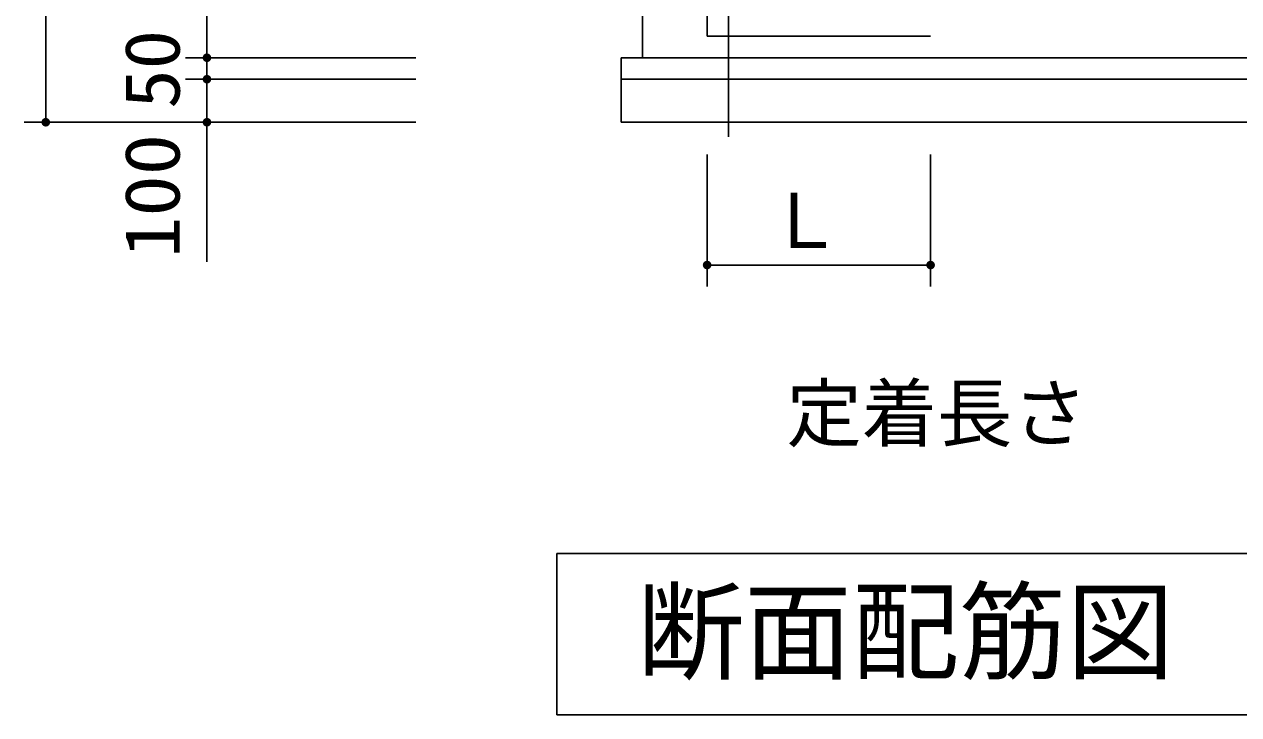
# Model space of a CAD drawing. Units: millimetres, scale not verified. Extents: x -14850 to 14850, y -10500 to 10500.
# Drawn here: x -1892 to 933, y -2389 to -784 of the extents above; entities that cross this region are included whole.
import ezdxf
from ezdxf.enums import TextEntityAlignment as Align

# ---------------------------------------------------------------- set-up
doc = ezdxf.new("R2010")
doc.units = ezdxf.units.MM
doc.header["$LTSCALE"] = 50
doc.linetypes.add('CHAIN2', pattern=[12, 9, -1, 1, -1])
doc.layers.add('0-1_機器', color=3, linetype='Continuous', lineweight=25)
doc.layers.add('0-4_製作', color=5, linetype='Continuous', lineweight=25)
doc.styles.add('ＭＳ ゴシック', font='')
doc.styles.get('ＭＳ ゴシック').set_extended_font_data('MS Gothic')

msp = doc.modelspace()

# ---------------------------------------------------------------- linework, layer by layer
at = {"layer": '0-1_機器', "color": 2, "linetype": 'CHAIN2'}
msp.add_line((-253.39, 1655.27), (-253.39, -1045.46), dxfattribs=at)
at = {"layer": '0-1_機器'}
for p, q in [((-303.39, -811.87), (-303.39, 1568.13)), ((-303.39, -811.87), (216.61, -811.87)), ((-653.39, -2014.1), (2546.62, -2014.1)), ((-653.39, -2389.1), (-653.39, -2014.1)), ((-653.39, -2389.1), (2546.62, -2389.1))]:
    msp.add_line(p, q, dxfattribs=at)
at = {"layer": '0-1_機器', "color": 2}
for p, q in [((-453.39, -661.87), (-453.39, -861.87)), ((-503.39, -861.87), (2396.61, -861.87)), ((-503.39, -861.87), (-503.39, -1011.87)), ((-503.39, -911.87), (2396.61, -911.87)), ((-503.39, -1011.87), (2396.61, -1011.87))]:
    msp.add_line(p, q, dxfattribs=at)
at = {"layer": '0-4_製作', "color": 2}
for p, q in [((-1842.05, 1618.14), (-1842.05, -1011.87)), ((-1467.05, -661.87), (-1467.05, -861.87)), ((-1517.05, -861.87), (-980.95, -861.87)), ((-1467.05, -861.87), (-1467.05, -911.87)), ((-1517.05, -911.87), (-980.95, -911.87)), ((-1467.05, -911.87), (-1467.05, -1011.87)), ((-1892.05, -1011.87), (-980.95, -1011.87)), ((-1467.05, -1011.87), (-1467.05, -1336)), ((-303.39, -1393.82), (-303.39, -1087.23)), ((216.61, -1393.82), (216.61, -1087.23)), ((-303.39, -1343.82), (216.61, -1343.82))]:
    msp.add_line(p, q, dxfattribs=at)
at = {"layer": '0-4_製作'}
for points in [[(-1477.04, -861.24), (-1467.05, -861.87), (-1477.05, -861.87)], [(-1477.05, -861.87), (-1472.41, -870.31), (-1476.98, -863.12)], [(-1477.05, -861.87), (-1471.31, -870.91), (-1472.41, -870.31)], [(-1467.05, -861.87), (-1471.31, -870.91), (-1477.05, -861.87)], [(-1476.88, -859.99), (-1467.05, -861.87), (-1477.04, -861.24)], [(-1476.98, -863.12), (-1473.43, -869.57), (-1476.74, -864.35)], [(-1476.98, -863.12), (-1472.41, -870.31), (-1473.43, -869.57)], [(-1476.57, -858.78), (-1467.05, -861.87), (-1476.88, -859.99)], [(-1476.74, -864.35), (-1474.34, -868.71), (-1476.35, -865.55)], [(-1476.74, -864.35), (-1473.43, -869.57), (-1474.34, -868.71)], [(-1476.1, -857.61), (-1467.05, -861.87), (-1476.57, -858.78)], [(-1476.35, -865.55), (-1475.14, -867.74), (-1475.82, -866.68)], [(-1476.35, -865.55), (-1474.34, -868.71), (-1475.14, -867.74)], [(-1475.5, -856.51), (-1467.05, -861.87), (-1476.1, -857.61)], [(-1474.76, -855.49), (-1467.05, -861.87), (-1475.5, -856.51)], [(-1473.9, -854.58), (-1467.05, -861.87), (-1474.76, -855.49)], [(-1472.93, -853.78), (-1467.05, -861.87), (-1473.9, -854.58)], [(-1471.87, -853.1), (-1467.05, -861.87), (-1472.93, -853.78)], [(-1471.87, -853.1), (-1467.05, -851.87), (-1467.05, -861.87)], [(-1470.74, -852.57), (-1467.05, -851.87), (-1471.87, -853.1)], [(-1467.05, -861.87), (-1470.14, -871.38), (-1471.31, -870.91)], [(-1469.54, -852.18), (-1467.05, -851.87), (-1470.74, -852.57)], [(-1467.05, -861.87), (-1468.93, -871.69), (-1470.14, -871.38)], [(-1468.31, -851.94), (-1467.05, -851.87), (-1469.54, -852.18)], [(-1467.05, -861.87), (-1467.68, -871.85), (-1468.93, -871.69)], [(-1467.05, -861.87), (-1467.05, -871.87), (-1467.68, -871.85)], [(-1467.05, -851.87), (-1457.05, -861.87), (-1467.05, -861.87)], [(-1466.43, -851.89), (-1457.05, -861.87), (-1467.05, -851.87)], [(-1467.05, -861.87), (-1465.8, -871.79), (-1467.05, -871.87)], [(-1467.05, -861.87), (-1464.57, -871.55), (-1465.8, -871.79)], [(-1467.05, -861.87), (-1463.37, -871.16), (-1464.57, -871.55)], [(-1467.05, -861.87), (-1462.24, -870.63), (-1463.37, -871.16)], [(-1467.05, -861.87), (-1461.18, -869.96), (-1462.24, -870.63)], [(-1457.05, -861.87), (-1461.18, -869.96), (-1467.05, -861.87)], [(-1465.18, -852.04), (-1457.05, -861.87), (-1466.43, -851.89)], [(-1463.96, -852.36), (-1457.05, -861.87), (-1465.18, -852.04)], [(-1462.8, -852.82), (-1457.05, -861.87), (-1463.96, -852.36)], [(-1461.7, -853.42), (-1457.05, -861.87), (-1462.8, -852.82)], [(-1461.7, -853.42), (-1457.13, -860.61), (-1457.05, -861.87)], [(-1460.68, -854.16), (-1457.13, -860.61), (-1461.7, -853.42)], [(-1457.05, -861.87), (-1460.21, -869.16), (-1461.18, -869.96)], [(-1460.68, -854.16), (-1457.37, -859.38), (-1457.13, -860.61)], [(-1459.77, -855.02), (-1457.37, -859.38), (-1460.68, -854.16)], [(-1457.05, -861.87), (-1459.35, -868.24), (-1460.21, -869.16)], [(-1459.77, -855.02), (-1457.76, -858.18), (-1457.37, -859.38)], [(-1458.96, -855.99), (-1457.76, -858.18), (-1459.77, -855.02)], [(-1457.05, -861.87), (-1458.61, -867.22), (-1459.35, -868.24)], [(-1458.96, -855.99), (-1458.29, -857.05), (-1457.76, -858.18)], [(-1457.05, -861.87), (-1458.01, -866.12), (-1458.61, -867.22)], [(-1457.05, -861.87), (-1457.54, -864.96), (-1458.01, -866.12)], [(-1457.05, -861.87), (-1457.23, -863.74), (-1457.54, -864.96)], [(-1457.05, -861.87), (-1457.07, -862.49), (-1457.23, -863.74)], [(-1472.93, -903.78), (-1467.05, -911.87), (-1473.9, -904.58)], [(-1471.87, -903.1), (-1467.05, -911.87), (-1472.93, -903.78)], [(-1471.87, -903.1), (-1467.05, -901.87), (-1467.05, -911.87)], [(-1470.74, -902.57), (-1467.05, -901.87), (-1471.87, -903.1)], [(-1469.54, -902.18), (-1467.05, -901.87), (-1470.74, -902.57)], [(-1468.31, -901.94), (-1467.05, -901.87), (-1469.54, -902.18)], [(-1467.05, -901.87), (-1457.05, -911.87), (-1467.05, -911.87)], [(-1466.43, -901.89), (-1457.05, -911.87), (-1467.05, -901.87)], [(-1465.18, -902.04), (-1457.05, -911.87), (-1466.43, -901.89)], [(-1463.96, -902.36), (-1457.05, -911.87), (-1465.18, -902.04)], [(-1462.8, -902.82), (-1457.05, -911.87), (-1463.96, -902.36)], [(-1461.7, -903.42), (-1457.05, -911.87), (-1462.8, -902.82)], [(-1461.7, -903.42), (-1457.13, -910.61), (-1457.05, -911.87)], [(-1460.68, -904.16), (-1457.13, -910.61), (-1461.7, -903.42)], [(-1460.68, -904.16), (-1457.37, -909.38), (-1457.13, -910.61)], [(-1459.77, -905.02), (-1457.37, -909.38), (-1460.68, -904.16)], [(-1477.04, -911.24), (-1467.05, -911.87), (-1477.05, -911.87)], [(-1477.05, -911.87), (-1472.41, -920.31), (-1476.98, -913.12)], [(-1477.05, -911.87), (-1471.31, -920.91), (-1472.41, -920.31)], [(-1467.05, -911.87), (-1471.31, -920.91), (-1477.05, -911.87)], [(-1476.88, -909.99), (-1467.05, -911.87), (-1477.04, -911.24)], [(-1476.98, -913.12), (-1473.43, -919.57), (-1476.74, -914.35)], [(-1476.98, -913.12), (-1472.41, -920.31), (-1473.43, -919.57)], [(-1476.57, -908.78), (-1467.05, -911.87), (-1476.88, -909.99)], [(-1476.74, -914.35), (-1474.34, -918.71), (-1476.35, -915.55)], [(-1476.74, -914.35), (-1473.43, -919.57), (-1474.34, -918.71)], [(-1476.1, -907.61), (-1467.05, -911.87), (-1476.57, -908.78)], [(-1476.35, -915.55), (-1475.14, -917.74), (-1475.82, -916.68)], [(-1476.35, -915.55), (-1474.34, -918.71), (-1475.14, -917.74)], [(-1475.5, -906.51), (-1467.05, -911.87), (-1476.1, -907.61)], [(-1474.76, -905.49), (-1467.05, -911.87), (-1475.5, -906.51)], [(-1473.9, -904.58), (-1467.05, -911.87), (-1474.76, -905.49)], [(-1467.05, -911.87), (-1470.14, -921.38), (-1471.31, -920.91)], [(-1467.05, -911.87), (-1468.93, -921.69), (-1470.14, -921.38)], [(-1467.05, -911.87), (-1467.68, -921.85), (-1468.93, -921.69)], [(-1467.05, -911.87), (-1467.05, -921.87), (-1467.68, -921.85)], [(-1467.05, -911.87), (-1465.8, -921.79), (-1467.05, -921.87)], [(-1467.05, -911.87), (-1464.57, -921.55), (-1465.8, -921.79)], [(-1467.05, -911.87), (-1463.37, -921.16), (-1464.57, -921.55)], [(-1467.05, -911.87), (-1462.24, -920.63), (-1463.37, -921.16)], [(-1467.05, -911.87), (-1461.18, -919.96), (-1462.24, -920.63)], [(-1457.05, -911.87), (-1461.18, -919.96), (-1467.05, -911.87)], [(-1457.05, -911.87), (-1460.21, -919.16), (-1461.18, -919.96)], [(-1457.05, -911.87), (-1459.35, -918.24), (-1460.21, -919.16)], [(-1459.77, -905.02), (-1457.76, -908.18), (-1457.37, -909.38)], [(-1458.96, -905.99), (-1457.76, -908.18), (-1459.77, -905.02)], [(-1457.05, -911.87), (-1458.61, -917.22), (-1459.35, -918.24)], [(-1458.96, -905.99), (-1458.29, -907.05), (-1457.76, -908.18)], [(-1457.05, -911.87), (-1458.01, -916.12), (-1458.61, -917.22)], [(-1457.05, -911.87), (-1457.54, -914.96), (-1458.01, -916.12)], [(-1457.05, -911.87), (-1457.23, -913.74), (-1457.54, -914.96)], [(-1457.05, -911.87), (-1457.07, -912.49), (-1457.23, -913.74)], [(-1852.04, -1011.24), (-1842.05, -1011.87), (-1852.05, -1011.87)], [(-1852.05, -1011.87), (-1848.43, -1019.57), (-1851.98, -1013.12)], [(-1852.05, -1011.87), (-1847.41, -1020.31), (-1848.43, -1019.57)], [(-1842.05, -1011.87), (-1847.41, -1020.31), (-1852.05, -1011.87)], [(-1851.88, -1009.99), (-1842.05, -1011.87), (-1852.04, -1011.24)], [(-1851.98, -1013.12), (-1849.34, -1018.71), (-1851.74, -1014.35)], [(-1851.98, -1013.12), (-1848.43, -1019.57), (-1849.34, -1018.71)], [(-1851.57, -1008.78), (-1842.05, -1011.87), (-1851.88, -1009.99)], [(-1851.74, -1014.35), (-1850.14, -1017.74), (-1851.35, -1015.55)], [(-1851.74, -1014.35), (-1849.34, -1018.71), (-1850.14, -1017.74)], [(-1851.1, -1007.61), (-1842.05, -1011.87), (-1851.57, -1008.78)], [(-1851.35, -1015.55), (-1850.14, -1017.74), (-1850.82, -1016.68)], [(-1850.5, -1006.51), (-1842.05, -1011.87), (-1851.1, -1007.61)], [(-1849.76, -1005.49), (-1842.05, -1011.87), (-1850.5, -1006.51)], [(-1848.9, -1004.58), (-1842.05, -1011.87), (-1849.76, -1005.49)], [(-1847.93, -1003.78), (-1842.05, -1011.87), (-1848.9, -1004.58)], [(-1846.87, -1003.1), (-1842.05, -1011.87), (-1847.93, -1003.78)], [(-1842.05, -1011.87), (-1846.31, -1020.91), (-1847.41, -1020.31)], [(-1845.74, -1002.57), (-1842.05, -1011.87), (-1846.87, -1003.1)], [(-1842.05, -1011.87), (-1845.14, -1021.38), (-1846.31, -1020.91)], [(-1845.74, -1002.57), (-1842.05, -1001.87), (-1842.05, -1011.87)], [(-1844.54, -1002.18), (-1842.05, -1001.87), (-1845.74, -1002.57)], [(-1842.05, -1011.87), (-1843.93, -1021.69), (-1845.14, -1021.38)], [(-1843.31, -1001.95), (-1842.05, -1001.87), (-1844.54, -1002.18)], [(-1842.05, -1011.87), (-1842.68, -1021.85), (-1843.93, -1021.69)], [(-1842.05, -1011.87), (-1842.05, -1021.87), (-1842.68, -1021.85)], [(-1842.05, -1001.87), (-1832.05, -1011.87), (-1842.05, -1011.87)], [(-1841.43, -1001.89), (-1832.05, -1011.87), (-1842.05, -1001.87)], [(-1842.05, -1011.87), (-1840.8, -1021.79), (-1842.05, -1021.87)], [(-1842.05, -1011.87), (-1839.57, -1021.55), (-1840.8, -1021.79)], [(-1842.05, -1011.87), (-1838.37, -1021.16), (-1839.57, -1021.55)], [(-1842.05, -1011.87), (-1837.24, -1020.63), (-1838.37, -1021.16)], [(-1842.05, -1011.87), (-1836.18, -1019.96), (-1837.24, -1020.63)], [(-1832.05, -1011.87), (-1836.18, -1019.96), (-1842.05, -1011.87)], [(-1840.18, -1002.04), (-1832.05, -1011.87), (-1841.43, -1001.89)], [(-1838.96, -1002.36), (-1832.05, -1011.87), (-1840.18, -1002.04)], [(-1837.8, -1002.82), (-1832.05, -1011.87), (-1838.96, -1002.36)], [(-1836.7, -1003.42), (-1832.05, -1011.87), (-1837.8, -1002.82)], [(-1835.68, -1004.16), (-1832.05, -1011.87), (-1836.7, -1003.42)], [(-1832.05, -1011.87), (-1835.21, -1019.16), (-1836.18, -1019.96)], [(-1835.68, -1004.16), (-1832.13, -1010.61), (-1832.05, -1011.87)], [(-1834.77, -1005.02), (-1832.13, -1010.61), (-1835.68, -1004.16)], [(-1832.05, -1011.87), (-1834.35, -1018.24), (-1835.21, -1019.16)], [(-1834.77, -1005.02), (-1832.37, -1009.38), (-1832.13, -1010.61)], [(-1833.96, -1005.99), (-1832.37, -1009.38), (-1834.77, -1005.02)], [(-1832.05, -1011.87), (-1833.61, -1017.22), (-1834.35, -1018.24)], [(-1833.96, -1005.99), (-1832.76, -1008.18), (-1832.37, -1009.38)], [(-1833.29, -1007.05), (-1832.76, -1008.18), (-1833.96, -1005.99)], [(-1832.05, -1011.87), (-1833.01, -1016.12), (-1833.61, -1017.22)], [(-1832.05, -1011.87), (-1832.54, -1014.96), (-1833.01, -1016.12)], [(-1832.05, -1011.87), (-1832.23, -1013.74), (-1832.54, -1014.96)], [(-1832.05, -1011.87), (-1832.07, -1012.49), (-1832.23, -1013.74)], [(-1477.04, -1011.24), (-1467.05, -1011.87), (-1477.05, -1011.87)], [(-1477.05, -1011.87), (-1471.31, -1020.91), (-1476.98, -1013.12)], [(-1477.05, -1011.87), (-1470.14, -1021.38), (-1471.31, -1020.91)], [(-1467.05, -1011.87), (-1470.14, -1021.38), (-1477.05, -1011.87)], [(-1476.88, -1009.99), (-1467.05, -1011.87), (-1477.04, -1011.24)], [(-1476.98, -1013.12), (-1472.41, -1020.31), (-1476.74, -1014.35)], [(-1476.98, -1013.12), (-1471.31, -1020.91), (-1472.41, -1020.31)], [(-1476.57, -1008.78), (-1467.05, -1011.87), (-1476.88, -1009.99)], [(-1476.74, -1014.35), (-1473.43, -1019.57), (-1476.35, -1015.55)], [(-1476.74, -1014.35), (-1472.41, -1020.31), (-1473.43, -1019.57)], [(-1476.1, -1007.61), (-1467.05, -1011.87), (-1476.57, -1008.78)], [(-1476.35, -1015.55), (-1474.34, -1018.71), (-1475.82, -1016.68)], [(-1476.35, -1015.55), (-1473.43, -1019.57), (-1474.34, -1018.71)], [(-1475.5, -1006.51), (-1467.05, -1011.87), (-1476.1, -1007.61)], [(-1475.82, -1016.68), (-1474.34, -1018.71), (-1475.14, -1017.74)], [(-1474.76, -1005.49), (-1467.05, -1011.87), (-1475.5, -1006.51)], [(-1473.9, -1004.58), (-1467.05, -1011.87), (-1474.76, -1005.49)], [(-1472.93, -1003.78), (-1467.05, -1011.87), (-1473.9, -1004.58)], [(-1471.87, -1003.1), (-1467.05, -1011.87), (-1472.93, -1003.78)], [(-1471.87, -1003.1), (-1467.05, -1001.87), (-1467.05, -1011.87)], [(-1470.74, -1002.57), (-1467.05, -1001.87), (-1471.87, -1003.1)], [(-1469.54, -1002.18), (-1467.05, -1001.87), (-1470.74, -1002.57)], [(-1467.05, -1011.87), (-1468.93, -1021.69), (-1470.14, -1021.38)], [(-1468.31, -1001.95), (-1467.05, -1001.87), (-1469.54, -1002.18)], [(-1467.05, -1011.87), (-1467.68, -1021.85), (-1468.93, -1021.69)], [(-1467.05, -1011.87), (-1467.05, -1021.87), (-1467.68, -1021.85)], [(-1467.05, -1001.87), (-1457.05, -1011.87), (-1467.05, -1011.87)], [(-1466.43, -1001.89), (-1457.05, -1011.87), (-1467.05, -1001.87)], [(-1467.05, -1011.87), (-1465.8, -1021.79), (-1467.05, -1021.87)], [(-1467.05, -1011.87), (-1464.57, -1021.55), (-1465.8, -1021.79)], [(-1467.05, -1011.87), (-1463.37, -1021.16), (-1464.57, -1021.55)], [(-1467.05, -1011.87), (-1462.24, -1020.63), (-1463.37, -1021.16)], [(-1467.05, -1011.87), (-1461.18, -1019.96), (-1462.24, -1020.63)], [(-1457.05, -1011.87), (-1461.18, -1019.96), (-1467.05, -1011.87)], [(-1465.18, -1002.04), (-1457.05, -1011.87), (-1466.43, -1001.89)], [(-1463.96, -1002.36), (-1457.05, -1011.87), (-1465.18, -1002.04)], [(-1462.8, -1002.82), (-1457.05, -1011.87), (-1463.96, -1002.36)], [(-1462.8, -1002.82), (-1457.13, -1010.61), (-1457.05, -1011.87)], [(-1461.7, -1003.42), (-1457.13, -1010.61), (-1462.8, -1002.82)], [(-1461.7, -1003.42), (-1457.37, -1009.38), (-1457.13, -1010.61)], [(-1460.68, -1004.16), (-1457.37, -1009.38), (-1461.7, -1003.42)], [(-1457.05, -1011.87), (-1460.21, -1019.16), (-1461.18, -1019.96)], [(-1460.68, -1004.16), (-1457.76, -1008.18), (-1457.37, -1009.38)], [(-1459.77, -1005.02), (-1457.76, -1008.18), (-1460.68, -1004.16)], [(-1457.05, -1011.87), (-1459.35, -1018.24), (-1460.21, -1019.16)], [(-1459.77, -1005.02), (-1458.29, -1007.05), (-1457.76, -1008.18)], [(-1458.96, -1005.99), (-1458.29, -1007.05), (-1459.77, -1005.02)], [(-1457.05, -1011.87), (-1458.61, -1017.22), (-1459.35, -1018.24)], [(-1457.05, -1011.87), (-1458.01, -1016.12), (-1458.61, -1017.22)], [(-1457.05, -1011.87), (-1457.54, -1014.96), (-1458.01, -1016.12)], [(-1457.05, -1011.87), (-1457.23, -1013.74), (-1457.54, -1014.96)], [(-1457.05, -1011.87), (-1457.07, -1012.49), (-1457.23, -1013.74)], [(-313.37, -1343.2), (-303.39, -1343.82), (-313.39, -1343.82)], [(-313.39, -1343.82), (-303.39, -1343.82), (-313.31, -1345.08)], [(-313.21, -1341.95), (-303.39, -1343.82), (-313.37, -1343.2)], [(-313.31, -1345.08), (-303.39, -1343.82), (-313.07, -1346.31)], [(-312.9, -1340.73), (-303.39, -1343.82), (-313.21, -1341.95)], [(-313.07, -1346.31), (-303.39, -1343.82), (-312.69, -1347.5)], [(-312.9, -1340.73), (-303.39, -1333.82), (-303.39, -1343.82)], [(-312.44, -1339.57), (-303.39, -1333.82), (-312.9, -1340.73)], [(-312.69, -1347.5), (-303.39, -1343.82), (-312.15, -1348.64)], [(-311.83, -1338.47), (-303.39, -1333.82), (-312.44, -1339.57)], [(-312.15, -1348.64), (-303.39, -1343.82), (-311.48, -1349.7)], [(-311.09, -1337.45), (-303.39, -1333.82), (-311.83, -1338.47)], [(-311.48, -1349.7), (-303.39, -1343.82), (-310.68, -1350.67)], [(-310.23, -1336.53), (-303.39, -1333.82), (-311.09, -1337.45)], [(-310.68, -1350.67), (-303.39, -1343.82), (-309.76, -1351.53)], [(-309.27, -1335.73), (-303.39, -1333.82), (-310.23, -1336.53)], [(-309.76, -1351.53), (-303.39, -1343.82), (-308.75, -1352.27)], [(-308.21, -1335.06), (-303.39, -1333.82), (-309.27, -1335.73)], [(-308.75, -1352.27), (-303.39, -1343.82), (-303.39, -1353.82)], [(-308.75, -1352.27), (-303.39, -1353.82), (-307.65, -1352.87)], [(-307.07, -1334.53), (-303.39, -1333.82), (-308.21, -1335.06)], [(-307.65, -1352.87), (-304.02, -1353.8), (-306.48, -1353.33)], [(-307.65, -1352.87), (-303.39, -1353.82), (-304.02, -1353.8)], [(-305.88, -1334.14), (-303.39, -1333.82), (-307.07, -1334.53)], [(-306.48, -1353.33), (-304.02, -1353.8), (-305.26, -1353.65)], [(-304.64, -1333.9), (-303.39, -1333.82), (-305.88, -1334.14)], [(-303.39, -1333.82), (-293.39, -1343.82), (-303.39, -1343.82)], [(-303.39, -1333.82), (-293.47, -1342.57), (-293.39, -1343.82)], [(-303.39, -1333.82), (-293.7, -1341.34), (-293.47, -1342.57)], [(-303.39, -1333.82), (-294.09, -1340.14), (-293.7, -1341.34)], [(-303.39, -1333.82), (-294.63, -1339.01), (-294.09, -1340.14)], [(-303.39, -1333.82), (-295.3, -1337.95), (-294.63, -1339.01)], [(-303.39, -1333.82), (-296.1, -1336.98), (-295.3, -1337.95)], [(-303.39, -1333.82), (-297.01, -1336.12), (-296.1, -1336.98)], [(-303.39, -1333.82), (-298.03, -1335.38), (-297.01, -1336.12)], [(-303.39, -1333.82), (-299.13, -1334.78), (-298.03, -1335.38)], [(-302.76, -1333.84), (-299.13, -1334.78), (-303.39, -1333.82)], [(-303.39, -1343.82), (-302.14, -1353.74), (-303.39, -1353.82)], [(-303.39, -1343.82), (-300.9, -1353.51), (-302.14, -1353.74)], [(-303.39, -1343.82), (-299.71, -1353.12), (-300.9, -1353.51)], [(-303.39, -1343.82), (-298.57, -1352.59), (-299.71, -1353.12)], [(-303.39, -1343.82), (-297.51, -1351.91), (-298.57, -1352.59)], [(-303.39, -1343.82), (-296.54, -1351.11), (-297.51, -1351.91)], [(-303.39, -1343.82), (-295.68, -1350.2), (-296.54, -1351.11)], [(-303.39, -1343.82), (-294.95, -1349.18), (-295.68, -1350.2)], [(-303.39, -1343.82), (-294.34, -1348.08), (-294.95, -1349.18)], [(-303.39, -1343.82), (-293.88, -1346.91), (-294.34, -1348.08)], [(-303.39, -1343.82), (-293.57, -1345.7), (-293.88, -1346.91)], [(-293.39, -1343.82), (-293.57, -1345.7), (-303.39, -1343.82)], [(-302.76, -1333.84), (-300.3, -1334.31), (-299.13, -1334.78)], [(-301.51, -1334), (-300.3, -1334.31), (-302.76, -1333.84)], [(-293.39, -1343.82), (-293.41, -1344.45), (-293.57, -1345.7)], [(206.61, -1343.82), (216.61, -1333.82), (216.61, -1343.82)], [(206.63, -1343.2), (216.61, -1333.82), (206.61, -1343.82)], [(206.69, -1345.08), (206.61, -1343.82), (216.61, -1343.82)], [(206.79, -1341.95), (216.61, -1333.82), (206.63, -1343.2)], [(206.69, -1345.08), (216.61, -1343.82), (206.93, -1346.31)], [(207.1, -1340.73), (216.61, -1333.82), (206.79, -1341.95)], [(206.93, -1346.31), (216.61, -1343.82), (207.31, -1347.5)], [(207.56, -1339.57), (216.61, -1333.82), (207.1, -1340.73)], [(207.31, -1347.5), (216.61, -1343.82), (207.85, -1348.64)], [(208.17, -1338.47), (216.61, -1333.82), (207.56, -1339.57)], [(207.85, -1348.64), (216.61, -1343.82), (208.52, -1349.7)], [(208.91, -1337.45), (216.61, -1333.82), (208.17, -1338.47)], [(208.52, -1349.7), (216.61, -1343.82), (209.32, -1350.67)], [(209.77, -1336.53), (216.61, -1333.82), (208.91, -1337.45)], [(209.32, -1350.67), (216.61, -1343.82), (210.24, -1351.53)], [(210.73, -1335.73), (216.61, -1333.82), (209.77, -1336.53)], [(210.24, -1351.53), (216.61, -1343.82), (211.25, -1352.27)], [(211.79, -1335.06), (216.61, -1333.82), (210.73, -1335.73)], [(211.25, -1352.27), (216.61, -1343.82), (212.35, -1352.87)], [(212.93, -1334.53), (216.61, -1333.82), (211.79, -1335.06)], [(212.35, -1352.87), (216.61, -1343.82), (213.52, -1353.33)], [(214.12, -1334.14), (216.61, -1333.82), (212.93, -1334.53)], [(213.52, -1353.33), (216.61, -1343.82), (214.74, -1353.65)], [(214.12, -1334.14), (215.36, -1333.9), (216.61, -1333.82)], [(214.74, -1353.65), (216.61, -1343.82), (215.98, -1353.8)], [(215.98, -1353.8), (216.61, -1343.82), (216.61, -1353.82)], [(216.61, -1333.82), (226.3, -1341.34), (216.61, -1343.82)], [(216.61, -1333.82), (225.91, -1340.14), (226.3, -1341.34)], [(216.61, -1333.82), (225.37, -1339.01), (225.91, -1340.14)], [(216.61, -1333.82), (224.7, -1337.95), (225.37, -1339.01)], [(216.61, -1333.82), (223.9, -1336.98), (224.7, -1337.95)], [(216.61, -1333.82), (222.99, -1336.12), (223.9, -1336.98)], [(216.61, -1333.82), (221.97, -1335.38), (222.99, -1336.12)], [(216.61, -1333.82), (220.87, -1334.78), (221.97, -1335.38)], [(216.61, -1333.82), (219.7, -1334.31), (220.87, -1334.78)], [(216.61, -1333.82), (218.49, -1334), (219.7, -1334.31)], [(216.61, -1333.82), (217.24, -1333.84), (218.49, -1334)], [(216.61, -1343.82), (226.3, -1341.34), (226.53, -1342.57)], [(216.61, -1343.82), (226.53, -1342.57), (226.61, -1343.82)], [(216.61, -1343.82), (220.29, -1353.12), (216.61, -1353.82)], [(216.61, -1343.82), (221.43, -1352.59), (220.29, -1353.12)], [(216.61, -1343.82), (222.49, -1351.91), (221.43, -1352.59)], [(216.61, -1343.82), (223.46, -1351.11), (222.49, -1351.91)], [(216.61, -1343.82), (224.32, -1350.2), (223.46, -1351.11)], [(216.61, -1343.82), (225.05, -1349.18), (224.32, -1350.2)], [(216.61, -1343.82), (225.66, -1348.08), (225.05, -1349.18)], [(216.61, -1343.82), (226.12, -1346.91), (225.66, -1348.08)], [(216.61, -1343.82), (226.43, -1345.7), (226.12, -1346.91)], [(216.61, -1343.82), (226.59, -1344.45), (226.43, -1345.7)], [(216.61, -1343.82), (226.61, -1343.82), (226.59, -1344.45)], [(216.61, -1353.82), (220.29, -1353.12), (219.1, -1353.51)], [(216.61, -1353.82), (219.1, -1353.51), (217.86, -1353.74)]]:
    msp.add_solid(points, dxfattribs=at)

# ---------------------------------------------------------------- texts
at = {"layer": '0-1_機器', "color": 4, "style": 'ＭＳ ゴシック'}
msp.add_text('断面配筋図', height=183.3, dxfattribs=at).set_placement((-466.95, -2342.45), align=Align.BOTTOM_LEFT)
at = {"layer": '0-4_製作', "color": 4, "style": 'ＭＳ ゴシック'}
for s, width, p in [('50', 1.05, (-1492.05, -980.62)), ('100', 1.1, (-1492.08, -1327.25))]:
    msp.add_text(s, height=128.4, rotation=90, dxfattribs=dict(at, width=width)).set_placement(p, align=Align.BOTTOM_LEFT)
for s, p in [('Ｌ', (-162.51, -1342.7)), ('定着長さ', (-118.73, -1791.02))]:
    msp.add_text(s, height=128.4, dxfattribs=at).set_placement(p, align=Align.BOTTOM_LEFT)

doc.saveas('drawing.dxf')
